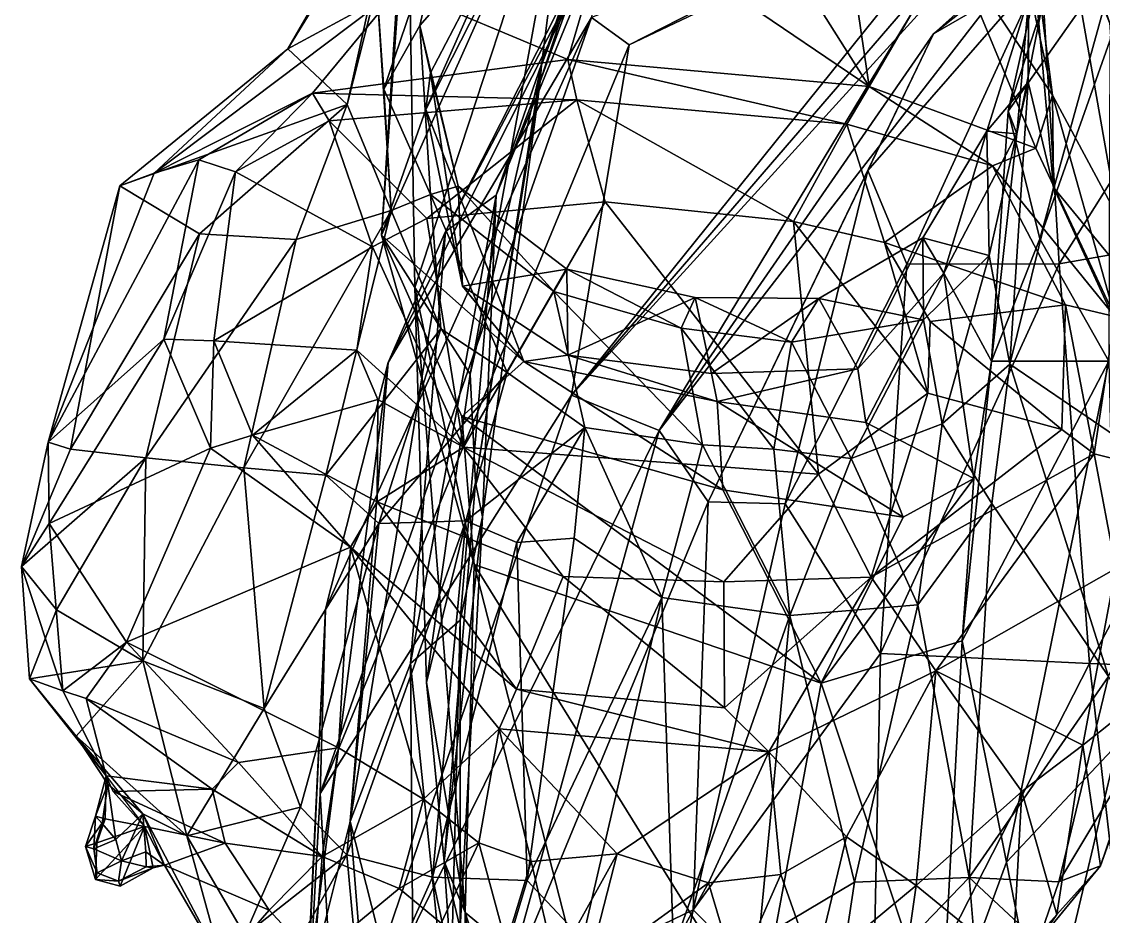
# Model space of a CAD drawing. Extents: x -0.28 to 0.28, y -0.95 to 1.21.
# Drawn here: x -0.2677 to -0.1367, y 0.6958 to 0.8042 of the extents above; entities that cross this region are included whole.
import ezdxf

# ---------------------------------------------------------------- set-up
doc = ezdxf.new("R2010")
doc.units = 0
doc.layers.add('TIGER_S$LWO', color=1, linetype='CONTINUOUS')

msp = doc.modelspace()

# ---------------------------------------------------------------- linework, layer by layer
at = {"layer": 'TIGER_S$LWO'}
for points in [[(-0.22204, 0.80817, 0.03911), (-0.23547, 0.80088, 0.05443), (-0.21176, 0.83951, 0.10341)], [(-0.22146, 0.82506, 0.11022), (-0.21176, 0.83951, 0.10341), (-0.23547, 0.80088, 0.05443)], [(-0.13597, 0.80406, 0.45332), (-0.14272, 0.82456, 0.42247), (-0.14812, 0.83473, 0.46038)], [(-0.13638, 0.82134, 0.50173), (-0.12419, 0.78507, 0.48902), (-0.14812, 0.83473, 0.46038)], [(-0.12419, 0.78507, 0.48902), (-0.13597, 0.80406, 0.45332), (-0.14812, 0.83473, 0.46038)], [(-0.19481, 0.82786, 0.46841), (-0.19142, 0.8342, 0.43024), (-0.20493, 0.79691, 0.45781)], [(-0.19142, 0.8342, 0.43024), (-0.20475, 0.79887, 0.42167), (-0.20493, 0.79691, 0.45781)], [(-0.20475, 0.79887, 0.42167), (-0.19142, 0.8342, 0.43024), (-0.20069, 0.83109, 0.36037)], [(-0.11866, 0.83334, 0.84456), (-0.1573, 0.80267, 0.83382), (-0.14421, 0.81026, 0.87253)], [(-0.1573, 0.80267, 0.83382), (-0.11866, 0.83334, 0.84456), (-0.14446, 0.8142, 0.80321)], [(-0.15512, 0.81351, 0.05667), (-0.15139, 0.83432, 0.10567), (-0.14288, 0.79525, 0.05061)], [(-0.15139, 0.83432, 0.10567), (-0.14575, 0.81748, 0.10928), (-0.14288, 0.79525, 0.05061)], [(-0.20069, 0.83109, 0.36037), (-0.22095, 0.8234, 0.32209), (-0.2201, 0.77197, 0.3412)], [(-0.21339, 0.76147, 0.40489), (-0.20069, 0.83109, 0.36037), (-0.2201, 0.77197, 0.3412)], [(-0.20069, 0.83109, 0.36037), (-0.21339, 0.76147, 0.40489), (-0.20475, 0.79887, 0.42167)], [(-0.19413, 0.82246, 0.529), (-0.19481, 0.82786, 0.46841), (-0.21026, 0.78315, 0.51777)], [(-0.19481, 0.82786, 0.46841), (-0.20493, 0.79691, 0.45781), (-0.21026, 0.78315, 0.51777)], [(-0.13997, 0.82611, 0.73316), (-0.14129, 0.82834, 0.69621), (-0.20113, 0.75893, 0.71362)], [(-0.19414, 0.80133, 0.68405), (-0.20113, 0.75893, 0.71362), (-0.14129, 0.82834, 0.69621)], [(-0.1987, 0.80464, 0.62803), (-0.19414, 0.80133, 0.68405), (-0.1374, 0.82829, 0.65065)], [(-0.14129, 0.82834, 0.69621), (-0.1374, 0.82829, 0.65065), (-0.19414, 0.80133, 0.68405)], [(-0.14789, 0.82511, 0.76458), (-0.13997, 0.82611, 0.73316), (-0.20113, 0.75893, 0.71362)], [(-0.23547, 0.80088, 0.05443), (-0.22829, 0.79412, 0.08481), (-0.22146, 0.82506, 0.11022)], [(-0.22469, 0.80833, 0.11409), (-0.22146, 0.82506, 0.11022), (-0.22829, 0.79412, 0.08481)], [(-0.20113, 0.75893, 0.71362), (-0.1905, 0.75464, 0.77378), (-0.14789, 0.82511, 0.76458)], [(-0.14446, 0.8142, 0.80321), (-0.14789, 0.82511, 0.76458), (-0.1905, 0.75464, 0.77378)], [(-0.13386, 0.77393, 0.41423), (-0.13517, 0.82003, 0.35678), (-0.14272, 0.82456, 0.42247)], [(-0.14272, 0.82456, 0.42247), (-0.13597, 0.80406, 0.45332), (-0.13386, 0.77393, 0.41423)], [(-0.22413, 0.7783, 0.30946), (-0.2201, 0.77197, 0.3412), (-0.22095, 0.8234, 0.32209)], [(-0.22413, 0.7783, 0.30946), (-0.22095, 0.8234, 0.32209), (-0.22159, 0.81766, 0.30139)], [(-0.21026, 0.78315, 0.51777), (-0.2164, 0.77875, 0.5645), (-0.19413, 0.82246, 0.529)], [(-0.19427, 0.82062, 0.57403), (-0.19413, 0.82246, 0.529), (-0.2164, 0.77875, 0.5645)], [(-0.2164, 0.77875, 0.5645), (-0.22334, 0.7629, 0.60095), (-0.19427, 0.82062, 0.57403)], [(-0.1987, 0.80464, 0.62803), (-0.19427, 0.82062, 0.57403), (-0.22334, 0.7629, 0.60095)], [(-0.14423, 0.80568, 0.25662), (-0.14202, 0.82117, 0.25772), (-0.14824, 0.7933, 0.28222)], [(-0.14824, 0.7933, 0.28222), (-0.14202, 0.82117, 0.25772), (-0.13489, 0.81227, 0.29905)], [(-0.21587, 0.81951, 0.18043), (-0.22469, 0.80833, 0.11409), (-0.22385, 0.79596, 0.11782)], [(-0.21948, 0.8037, 0.17528), (-0.21587, 0.81951, 0.18043), (-0.22385, 0.79596, 0.11782)], [(-0.20892, 0.81575, 0.25609), (-0.21587, 0.81951, 0.18043), (-0.21948, 0.8037, 0.17528)], [(-0.19632, 0.81749, 0.04724), (-0.17925, 0.81873, 0.05268), (-0.16509, 0.7963, 0.02188)], [(-0.16832, 0.8182, 0.05954), (-0.16509, 0.7963, 0.02188), (-0.17925, 0.81873, 0.05268)], [(-0.11382, 0.81992, 0.89587), (-0.14421, 0.81026, 0.87253), (-0.14209, 0.77482, 0.91396)], [(-0.14209, 0.77482, 0.91396), (-0.10948, 0.78056, 0.94648), (-0.11382, 0.81992, 0.89587)], [(-0.22413, 0.7783, 0.30946), (-0.22159, 0.81766, 0.30139), (-0.20714, 0.81634, 0.27763)], [(-0.22204, 0.80817, 0.03911), (-0.19632, 0.81749, 0.04724), (-0.20158, 0.79956, 0.01754)], [(-0.20158, 0.79956, 0.01754), (-0.19632, 0.81749, 0.04724), (-0.16509, 0.7963, 0.02188)], [(-0.15512, 0.81351, 0.05667), (-0.16509, 0.7963, 0.02188), (-0.16832, 0.8182, 0.05954)], [(-0.14575, 0.80711, 0.17158), (-0.14583, 0.79681, 0.11552), (-0.14575, 0.81748, 0.10928)], [(-0.14583, 0.79681, 0.11552), (-0.14276, 0.78407, 0.08234), (-0.14575, 0.81748, 0.10928)], [(-0.14288, 0.79525, 0.05061), (-0.14575, 0.81748, 0.10928), (-0.14276, 0.78407, 0.08234)], [(-0.21879, 0.7935, 0.27253), (-0.22413, 0.7783, 0.30946), (-0.20714, 0.81634, 0.27763)], [(-0.20714, 0.81634, 0.27763), (-0.20892, 0.81575, 0.25609), (-0.21879, 0.7935, 0.27253)], [(-0.21822, 0.79796, 0.25613), (-0.20892, 0.81575, 0.25609), (-0.21948, 0.8037, 0.17528)], [(-0.21822, 0.79796, 0.25613), (-0.21879, 0.7935, 0.27253), (-0.20892, 0.81575, 0.25609)], [(-0.1573, 0.80267, 0.83382), (-0.14446, 0.8142, 0.80321), (-0.1905, 0.75464, 0.77378)], [(-0.1449, 0.78882, 0.02462), (-0.16509, 0.7963, 0.02188), (-0.15512, 0.81351, 0.05667)], [(-0.15512, 0.81351, 0.05667), (-0.14288, 0.79525, 0.05061), (-0.1449, 0.78882, 0.02462)], [(-0.14443, 0.77786, 0.30951), (-0.14824, 0.7933, 0.28222), (-0.13489, 0.81227, 0.29905)], [(-0.14443, 0.77786, 0.30951), (-0.13489, 0.81227, 0.29905), (-0.13594, 0.80183, 0.31494)], [(-0.14421, 0.81026, 0.87253), (-0.16526, 0.78613, 0.85475), (-0.16053, 0.7748, 0.8817)], [(-0.16526, 0.78613, 0.85475), (-0.14421, 0.81026, 0.87253), (-0.1573, 0.80267, 0.83382)], [(-0.14209, 0.77482, 0.91396), (-0.14421, 0.81026, 0.87253), (-0.16053, 0.7748, 0.8817)], [(-0.22829, 0.79412, 0.08481), (-0.22296, 0.78131, 0.09326), (-0.22469, 0.80833, 0.11409)], [(-0.22385, 0.79596, 0.11782), (-0.22469, 0.80833, 0.11409), (-0.22296, 0.78131, 0.09326)], [(-0.22204, 0.80817, 0.03911), (-0.2325, 0.79551, 0.0181), (-0.25165, 0.7858, 0.03371)], [(-0.22204, 0.80817, 0.03911), (-0.25165, 0.7858, 0.03371), (-0.23547, 0.80088, 0.05443)], [(-0.2325, 0.79551, 0.0181), (-0.22204, 0.80817, 0.03911), (-0.20158, 0.79956, 0.01754)], [(-0.14575, 0.80711, 0.17158), (-0.15085, 0.79088, 0.16784), (-0.14583, 0.79681, 0.11552)], [(-0.1472, 0.79057, 0.25588), (-0.15085, 0.79088, 0.16784), (-0.14575, 0.80711, 0.17158)], [(-0.14423, 0.80568, 0.25662), (-0.1472, 0.79057, 0.25588), (-0.14575, 0.80711, 0.17158)], [(-0.14423, 0.80568, 0.25662), (-0.14824, 0.7933, 0.28222), (-0.1472, 0.79057, 0.25588)], [(-0.23093, 0.73304, 0.63916), (-0.23155, 0.71069, 0.68916), (-0.1987, 0.80464, 0.62803)], [(-0.23155, 0.71069, 0.68916), (-0.19414, 0.80133, 0.68405), (-0.1987, 0.80464, 0.62803)], [(-0.22334, 0.7629, 0.60095), (-0.23093, 0.73304, 0.63916), (-0.1987, 0.80464, 0.62803)], [(-0.21948, 0.8037, 0.17528), (-0.22385, 0.79596, 0.11782), (-0.21822, 0.78324, 0.11886)], [(-0.21485, 0.78422, 0.16863), (-0.21948, 0.8037, 0.17528), (-0.21822, 0.78324, 0.11886)], [(-0.21822, 0.79796, 0.25613), (-0.21948, 0.8037, 0.17528), (-0.21485, 0.78422, 0.16863)], [(-0.1573, 0.80267, 0.83382), (-0.1905, 0.75464, 0.77378), (-0.18457, 0.74601, 0.82725)], [(-0.16526, 0.78613, 0.85475), (-0.1573, 0.80267, 0.83382), (-0.18457, 0.74601, 0.82725)], [(-0.14443, 0.77786, 0.30951), (-0.13594, 0.80183, 0.31494), (-0.13605, 0.76306, 0.33831)], [(-0.25165, 0.7858, 0.03371), (-0.25584, 0.78427, 0.04451), (-0.23547, 0.80088, 0.05443)], [(-0.23547, 0.80088, 0.05443), (-0.25584, 0.78427, 0.04451), (-0.22829, 0.79412, 0.08481)], [(-0.23155, 0.71069, 0.68916), (-0.20113, 0.75893, 0.71362), (-0.19414, 0.80133, 0.68405)], [(-0.20158, 0.79956, 0.01754), (-0.20048, 0.79469, 0.01323), (-0.2325, 0.79551, 0.0181)], [(-0.16509, 0.7963, 0.02188), (-0.16779, 0.79173, 0.01021), (-0.20158, 0.79956, 0.01754)], [(-0.16779, 0.79173, 0.01021), (-0.20048, 0.79469, 0.01323), (-0.20158, 0.79956, 0.01754)], [(-0.21822, 0.79796, 0.25613), (-0.21435, 0.77212, 0.25704), (-0.21879, 0.7935, 0.27253)], [(-0.21435, 0.77212, 0.25704), (-0.21822, 0.79796, 0.25613), (-0.21485, 0.78422, 0.16863)], [(-0.20475, 0.79887, 0.42167), (-0.21339, 0.76147, 0.40489), (-0.21275, 0.74837, 0.44707)], [(-0.20493, 0.79691, 0.45781), (-0.20475, 0.79887, 0.42167), (-0.21275, 0.74837, 0.44707)], [(-0.20493, 0.79691, 0.45781), (-0.21275, 0.74837, 0.44707), (-0.2119, 0.7442, 0.48989)], [(-0.21026, 0.78315, 0.51777), (-0.20493, 0.79691, 0.45781), (-0.2119, 0.7442, 0.48989)], [(-0.15085, 0.79088, 0.16784), (-0.15057, 0.77584, 0.11957), (-0.14583, 0.79681, 0.11552)], [(-0.15057, 0.77584, 0.11957), (-0.14805, 0.7627, 0.09019), (-0.14583, 0.79681, 0.11552)], [(-0.14276, 0.78407, 0.08234), (-0.14583, 0.79681, 0.11552), (-0.14805, 0.7627, 0.09019)], [(-0.24627, 0.78744, 0.02958), (-0.25165, 0.7858, 0.03371), (-0.2325, 0.79551, 0.0181)], [(-0.24627, 0.78744, 0.02958), (-0.2325, 0.79551, 0.0181), (-0.24181, 0.78597, 0.01435)], [(-0.23049, 0.79216, 0.01461), (-0.24181, 0.78597, 0.01435), (-0.2325, 0.79551, 0.0181)], [(-0.20048, 0.79469, 0.01323), (-0.23049, 0.79216, 0.01461), (-0.2325, 0.79551, 0.0181)], [(-0.22385, 0.79596, 0.11782), (-0.22296, 0.78131, 0.09326), (-0.21822, 0.78324, 0.11886)], [(-0.15016, 0.78671, 0.01073), (-0.16779, 0.79173, 0.01021), (-0.16509, 0.7963, 0.02188)], [(-0.1449, 0.78882, 0.02462), (-0.15016, 0.78671, 0.01073), (-0.16509, 0.7963, 0.02188)], [(-0.14288, 0.79525, 0.05061), (-0.13534, 0.76845, 0.02334), (-0.1449, 0.78882, 0.02462)], [(-0.14288, 0.79525, 0.05061), (-0.12582, 0.76347, 0.03561), (-0.13534, 0.76845, 0.02334)], [(-0.14288, 0.79525, 0.05061), (-0.14276, 0.78407, 0.08234), (-0.12582, 0.76347, 0.03561)], [(-0.25584, 0.78427, 0.04451), (-0.24616, 0.77847, 0.06663), (-0.22829, 0.79412, 0.08481)], [(-0.23448, 0.77779, 0.07946), (-0.22829, 0.79412, 0.08481), (-0.24616, 0.77847, 0.06663)], [(-0.22296, 0.78131, 0.09326), (-0.22829, 0.79412, 0.08481), (-0.23448, 0.77779, 0.07946)], [(-0.23049, 0.79216, 0.01461), (-0.20048, 0.79469, 0.01323), (-0.21863, 0.78031, 0.00986)], [(-0.19706, 0.78235, 0.00854), (-0.21863, 0.78031, 0.00986), (-0.20048, 0.79469, 0.01323)], [(-0.16779, 0.79173, 0.01021), (-0.17424, 0.77994, 0.00691), (-0.20048, 0.79469, 0.01323)], [(-0.17424, 0.77994, 0.00691), (-0.19706, 0.78235, 0.00854), (-0.20048, 0.79469, 0.01323)], [(-0.20691, 0.76301, 0.28736), (-0.22413, 0.7783, 0.30946), (-0.21879, 0.7935, 0.27253)], [(-0.20691, 0.76301, 0.28736), (-0.21879, 0.7935, 0.27253), (-0.21435, 0.77212, 0.25704)], [(-0.14824, 0.7933, 0.28222), (-0.15029, 0.76306, 0.30599), (-0.1472, 0.79057, 0.25588)], [(-0.14824, 0.7933, 0.28222), (-0.14443, 0.77786, 0.30951), (-0.15029, 0.76306, 0.30599)], [(-0.24181, 0.78597, 0.01435), (-0.23049, 0.79216, 0.01461), (-0.22522, 0.77688, 0.00988)], [(-0.21863, 0.78031, 0.00986), (-0.22522, 0.77688, 0.00988), (-0.23049, 0.79216, 0.01461)], [(-0.16324, 0.77742, 0.00597), (-0.17424, 0.77994, 0.00691), (-0.16779, 0.79173, 0.01021)], [(-0.15016, 0.78671, 0.01073), (-0.16324, 0.77742, 0.00597), (-0.16779, 0.79173, 0.01021)], [(-0.15085, 0.79088, 0.16784), (-0.15859, 0.77799, 0.16521), (-0.15057, 0.77584, 0.11957)], [(-0.15606, 0.7737, 0.25543), (-0.15859, 0.77799, 0.16521), (-0.15085, 0.79088, 0.16784)], [(-0.1472, 0.79057, 0.25588), (-0.15606, 0.7737, 0.25543), (-0.15085, 0.79088, 0.16784)], [(-0.15029, 0.76306, 0.30599), (-0.15606, 0.7737, 0.25543), (-0.1472, 0.79057, 0.25588)], [(-0.1449, 0.78882, 0.02462), (-0.13534, 0.76845, 0.02334), (-0.15016, 0.78671, 0.01073)], [(-0.2645, 0.75325, 0.0411), (-0.24627, 0.78744, 0.02958), (-0.2505, 0.76572, 0.02614)], [(-0.2645, 0.75325, 0.0411), (-0.25165, 0.7858, 0.03371), (-0.24627, 0.78744, 0.02958)], [(-0.24627, 0.78744, 0.02958), (-0.24181, 0.78597, 0.01435), (-0.2505, 0.76572, 0.02614)], [(-0.24181, 0.78597, 0.01435), (-0.24446, 0.7655, 0.01297), (-0.2505, 0.76572, 0.02614)], [(-0.24181, 0.78597, 0.01435), (-0.22522, 0.77688, 0.00988), (-0.24446, 0.7655, 0.01297)], [(-0.16526, 0.78613, 0.85475), (-0.18457, 0.74601, 0.82725), (-0.17525, 0.74577, 0.85846)], [(-0.16053, 0.7748, 0.8817), (-0.16526, 0.78613, 0.85475), (-0.17525, 0.74577, 0.85846)], [(-0.15016, 0.78671, 0.01073), (-0.1413, 0.76986, 0.0105), (-0.16324, 0.77742, 0.00597)], [(-0.1413, 0.76986, 0.0105), (-0.15016, 0.78671, 0.01073), (-0.13534, 0.76845, 0.02334)], [(-0.25165, 0.7858, 0.03371), (-0.2645, 0.75325, 0.0411), (-0.25584, 0.78427, 0.04451)], [(-0.2645, 0.75325, 0.0411), (-0.26181, 0.75241, 0.05413), (-0.25584, 0.78427, 0.04451)], [(-0.25584, 0.78427, 0.04451), (-0.26181, 0.75241, 0.05413), (-0.24616, 0.77847, 0.06663)], [(-0.21485, 0.78422, 0.16863), (-0.21822, 0.78324, 0.11886), (-0.20329, 0.77148, 0.12088)], [(-0.2017, 0.77418, 0.16324), (-0.21485, 0.78422, 0.16863), (-0.20329, 0.77148, 0.12088)], [(-0.21435, 0.77212, 0.25704), (-0.21485, 0.78422, 0.16863), (-0.2017, 0.77418, 0.16324)], [(-0.14276, 0.78407, 0.08234), (-0.14805, 0.7627, 0.09019), (-0.12601, 0.74768, 0.05594)], [(-0.12601, 0.74768, 0.05594), (-0.12582, 0.76347, 0.03561), (-0.14276, 0.78407, 0.08234)], [(-0.21696, 0.76695, 0.09336), (-0.21822, 0.78324, 0.11886), (-0.22296, 0.78131, 0.09326)], [(-0.21462, 0.73169, 0.52437), (-0.22062, 0.72646, 0.55105), (-0.21026, 0.78315, 0.51777)], [(-0.2164, 0.77875, 0.5645), (-0.21026, 0.78315, 0.51777), (-0.22062, 0.72646, 0.55105)], [(-0.19706, 0.78235, 0.00854), (-0.21419, 0.75263, 0.00809), (-0.21863, 0.78031, 0.00986)], [(-0.21696, 0.76695, 0.09336), (-0.20894, 0.76166, 0.09755), (-0.21822, 0.78324, 0.11886)], [(-0.20329, 0.77148, 0.12088), (-0.21822, 0.78324, 0.11886), (-0.20894, 0.76166, 0.09755)], [(-0.2119, 0.7442, 0.48989), (-0.21462, 0.73169, 0.52437), (-0.21026, 0.78315, 0.51777)], [(-0.17124, 0.74938, 0.00607), (-0.21419, 0.75263, 0.00809), (-0.19706, 0.78235, 0.00854)], [(-0.17424, 0.77994, 0.00691), (-0.17124, 0.74938, 0.00607), (-0.19706, 0.78235, 0.00854)], [(-0.23448, 0.77779, 0.07946), (-0.2408, 0.75014, 0.07224), (-0.22296, 0.78131, 0.09326)], [(-0.23089, 0.74926, 0.07744), (-0.22296, 0.78131, 0.09326), (-0.2408, 0.75014, 0.07224)], [(-0.22296, 0.78131, 0.09326), (-0.23089, 0.74926, 0.07744), (-0.21696, 0.76695, 0.09336)], [(-0.21419, 0.75263, 0.00809), (-0.22522, 0.77688, 0.00988), (-0.21863, 0.78031, 0.00986)], [(-0.16324, 0.77742, 0.00597), (-0.158, 0.75917, 0.00556), (-0.17424, 0.77994, 0.00691)], [(-0.158, 0.75917, 0.00556), (-0.17124, 0.74938, 0.00607), (-0.17424, 0.77994, 0.00691)], [(-0.14209, 0.77482, 0.91396), (-0.13839, 0.72643, 0.93567), (-0.10948, 0.78056, 0.94648)], [(-0.10948, 0.78056, 0.94648), (-0.13839, 0.72643, 0.93567), (-0.10922, 0.72531, 0.97599)], [(-0.26181, 0.75241, 0.05413), (-0.25268, 0.75134, 0.06859), (-0.24616, 0.77847, 0.06663)], [(-0.24616, 0.77847, 0.06663), (-0.25268, 0.75134, 0.06859), (-0.23448, 0.77779, 0.07946)], [(-0.22062, 0.72646, 0.55105), (-0.22795, 0.7073, 0.58637), (-0.2164, 0.77875, 0.5645)], [(-0.22334, 0.7629, 0.60095), (-0.2164, 0.77875, 0.5645), (-0.22795, 0.7073, 0.58637)], [(-0.2201, 0.77197, 0.3412), (-0.22413, 0.7783, 0.30946), (-0.21291, 0.73842, 0.33032)], [(-0.21443, 0.75635, 0.30289), (-0.21291, 0.73842, 0.33032), (-0.22413, 0.7783, 0.30946)], [(-0.21443, 0.75635, 0.30289), (-0.22413, 0.7783, 0.30946), (-0.20691, 0.76301, 0.28736)], [(-0.2408, 0.75014, 0.07224), (-0.23448, 0.77779, 0.07946), (-0.25268, 0.75134, 0.06859)], [(-0.22522, 0.77688, 0.00988), (-0.22713, 0.76438, 0.00909), (-0.24446, 0.7655, 0.01297)], [(-0.22522, 0.77688, 0.00988), (-0.21419, 0.75263, 0.00809), (-0.22713, 0.76438, 0.00909)], [(-0.15859, 0.77799, 0.16521), (-0.17118, 0.77065, 0.16261), (-0.15852, 0.76804, 0.12131)], [(-0.16647, 0.76211, 0.25673), (-0.17118, 0.77065, 0.16261), (-0.15859, 0.77799, 0.16521)], [(-0.15606, 0.7737, 0.25543), (-0.16647, 0.76211, 0.25673), (-0.15859, 0.77799, 0.16521)], [(-0.15769, 0.76784, 0.00561), (-0.158, 0.75917, 0.00556), (-0.16324, 0.77742, 0.00597)], [(-0.15769, 0.76784, 0.00561), (-0.16324, 0.77742, 0.00597), (-0.1413, 0.76986, 0.0105)], [(-0.15859, 0.77799, 0.16521), (-0.15852, 0.76804, 0.12131), (-0.15057, 0.77584, 0.11957)], [(-0.15029, 0.76306, 0.30599), (-0.14443, 0.77786, 0.30951), (-0.13605, 0.76306, 0.33831)], [(-0.15852, 0.76804, 0.12131), (-0.15626, 0.75548, 0.09553), (-0.15057, 0.77584, 0.11957)], [(-0.14805, 0.7627, 0.09019), (-0.15057, 0.77584, 0.11957), (-0.15626, 0.75548, 0.09553)], [(-0.20157, 0.76377, 0.2563), (-0.21435, 0.77212, 0.25704), (-0.2017, 0.77418, 0.16324)], [(-0.2017, 0.77418, 0.16324), (-0.20329, 0.77148, 0.12088), (-0.18784, 0.76705, 0.12171)], [(-0.18617, 0.77074, 0.16021), (-0.2017, 0.77418, 0.16324), (-0.18784, 0.76705, 0.12171)], [(-0.20157, 0.76377, 0.2563), (-0.2017, 0.77418, 0.16324), (-0.18617, 0.77074, 0.16021)], [(-0.17525, 0.74577, 0.85846), (-0.16372, 0.72764, 0.89169), (-0.16053, 0.7748, 0.8817)], [(-0.14209, 0.77482, 0.91396), (-0.16372, 0.72764, 0.89169), (-0.13839, 0.72643, 0.93567)], [(-0.14209, 0.77482, 0.91396), (-0.16053, 0.7748, 0.8817), (-0.16372, 0.72764, 0.89169)], [(-0.16647, 0.76211, 0.25673), (-0.15606, 0.7737, 0.25543), (-0.16549, 0.75562, 0.28054)], [(-0.16549, 0.75562, 0.28054), (-0.15606, 0.7737, 0.25543), (-0.15242, 0.74886, 0.30256)], [(-0.15029, 0.76306, 0.30599), (-0.15242, 0.74886, 0.30256), (-0.15606, 0.7737, 0.25543)], [(-0.21399, 0.6963, 0.39901), (-0.2201, 0.77197, 0.3412), (-0.21291, 0.73842, 0.33032)], [(-0.2187, 0.72413, 0.41044), (-0.2201, 0.77197, 0.3412), (-0.21399, 0.6963, 0.39901)], [(-0.2187, 0.72413, 0.41044), (-0.21339, 0.76147, 0.40489), (-0.2201, 0.77197, 0.3412)], [(-0.21435, 0.77212, 0.25704), (-0.20157, 0.76377, 0.2563), (-0.20691, 0.76301, 0.28736)], [(-0.20329, 0.77148, 0.12088), (-0.20894, 0.76166, 0.09755), (-0.19952, 0.755, 0.09625)], [(-0.18784, 0.76705, 0.12171), (-0.20329, 0.77148, 0.12088), (-0.18528, 0.75291, 0.09814)], [(-0.20329, 0.77148, 0.12088), (-0.19952, 0.755, 0.09625), (-0.18528, 0.75291, 0.09814)], [(-0.18416, 0.76155, 0.25551), (-0.20157, 0.76377, 0.2563), (-0.18617, 0.77074, 0.16021)], [(-0.18617, 0.77074, 0.16021), (-0.18784, 0.76705, 0.12171), (-0.17448, 0.76536, 0.12189)], [(-0.17118, 0.77065, 0.16261), (-0.18617, 0.77074, 0.16021), (-0.17448, 0.76536, 0.12189)], [(-0.18416, 0.76155, 0.25551), (-0.18617, 0.77074, 0.16021), (-0.17118, 0.77065, 0.16261)], [(-0.16647, 0.76211, 0.25673), (-0.18416, 0.76155, 0.25551), (-0.17118, 0.77065, 0.16261)], [(-0.17118, 0.77065, 0.16261), (-0.17448, 0.76536, 0.12189), (-0.15852, 0.76804, 0.12131)], [(-0.1413, 0.76986, 0.0105), (-0.14175, 0.75476, 0.01036), (-0.15769, 0.76784, 0.00561)], [(-0.14175, 0.75476, 0.01036), (-0.1413, 0.76986, 0.0105), (-0.13786, 0.75181, 0.0179)], [(-0.13534, 0.76845, 0.02334), (-0.13786, 0.75181, 0.0179), (-0.1413, 0.76986, 0.0105)], [(-0.15852, 0.76804, 0.12131), (-0.17448, 0.76536, 0.12189), (-0.16725, 0.75126, 0.09692)], [(-0.15626, 0.75548, 0.09553), (-0.15852, 0.76804, 0.12131), (-0.16725, 0.75126, 0.09692)], [(-0.158, 0.75917, 0.00556), (-0.15769, 0.76784, 0.00561), (-0.14175, 0.75476, 0.01036)], [(-0.13534, 0.76845, 0.02334), (-0.12971, 0.74983, 0.02911), (-0.13786, 0.75181, 0.0179)], [(-0.22447, 0.74338, 0.08594), (-0.21696, 0.76695, 0.09336), (-0.23089, 0.74926, 0.07744)], [(-0.21696, 0.76695, 0.09336), (-0.22447, 0.74338, 0.08594), (-0.20894, 0.76166, 0.09755)], [(-0.17448, 0.76536, 0.12189), (-0.18784, 0.76705, 0.12171), (-0.17665, 0.7524, 0.09891)], [(-0.17665, 0.7524, 0.09891), (-0.18784, 0.76705, 0.12171), (-0.18528, 0.75291, 0.09814)], [(-0.2645, 0.75325, 0.0411), (-0.2505, 0.76572, 0.02614), (-0.26439, 0.7434, 0.02837)], [(-0.26439, 0.7434, 0.02837), (-0.2505, 0.76572, 0.02614), (-0.24486, 0.75253, 0.016)], [(-0.2505, 0.76572, 0.02614), (-0.24446, 0.7655, 0.01297), (-0.24486, 0.75253, 0.016)], [(-0.24446, 0.7655, 0.01297), (-0.23977, 0.75411, 0.01213), (-0.24486, 0.75253, 0.016)], [(-0.24446, 0.7655, 0.01297), (-0.22713, 0.76438, 0.00909), (-0.23977, 0.75411, 0.01213)], [(-0.17448, 0.76536, 0.12189), (-0.17665, 0.7524, 0.09891), (-0.16725, 0.75126, 0.09692)], [(-0.22713, 0.76438, 0.00909), (-0.22459, 0.7584, 0.00862), (-0.23977, 0.75411, 0.01213)], [(-0.22459, 0.7584, 0.00862), (-0.22713, 0.76438, 0.00909), (-0.21419, 0.75263, 0.00809)], [(-0.20157, 0.76377, 0.2563), (-0.18351, 0.75816, 0.27916), (-0.20691, 0.76301, 0.28736)], [(-0.20157, 0.76377, 0.2563), (-0.18416, 0.76155, 0.25551), (-0.18351, 0.75816, 0.27916)], [(-0.22795, 0.7073, 0.58637), (-0.23317, 0.68632, 0.62474), (-0.22334, 0.7629, 0.60095)], [(-0.23093, 0.73304, 0.63916), (-0.22334, 0.7629, 0.60095), (-0.23317, 0.68632, 0.62474)], [(-0.18279, 0.74747, 0.30056), (-0.21443, 0.75635, 0.30289), (-0.20691, 0.76301, 0.28736)], [(-0.18279, 0.74747, 0.30056), (-0.20691, 0.76301, 0.28736), (-0.18351, 0.75816, 0.27916)], [(-0.15022, 0.7458, 0.08646), (-0.14805, 0.7627, 0.09019), (-0.15626, 0.75548, 0.09553)], [(-0.15242, 0.74886, 0.30256), (-0.15029, 0.76306, 0.30599), (-0.15381, 0.72921, 0.32734)], [(-0.15381, 0.72921, 0.32734), (-0.15029, 0.76306, 0.30599), (-0.13605, 0.76306, 0.33831)], [(-0.15381, 0.72921, 0.32734), (-0.13605, 0.76306, 0.33831), (-0.14847, 0.70239, 0.38053)], [(-0.1361, 0.72489, 0.06894), (-0.14805, 0.7627, 0.09019), (-0.15022, 0.7458, 0.08646)], [(-0.14847, 0.70239, 0.38053), (-0.13605, 0.76306, 0.33831), (-0.13502, 0.71668, 0.41188)], [(-0.1361, 0.72489, 0.06894), (-0.12601, 0.74768, 0.05594), (-0.14805, 0.7627, 0.09019)], [(-0.21393, 0.74372, 0.08902), (-0.20894, 0.76166, 0.09755), (-0.22447, 0.74338, 0.08594)], [(-0.21339, 0.76147, 0.40489), (-0.2187, 0.72413, 0.41044), (-0.21275, 0.74837, 0.44707)], [(-0.20894, 0.76166, 0.09755), (-0.21393, 0.74372, 0.08902), (-0.19952, 0.755, 0.09625)], [(-0.18416, 0.76155, 0.25551), (-0.16647, 0.76211, 0.25673), (-0.18351, 0.75816, 0.27916)], [(-0.18351, 0.75816, 0.27916), (-0.16647, 0.76211, 0.25673), (-0.16549, 0.75562, 0.28054)], [(-0.23155, 0.71069, 0.68916), (-0.22957, 0.67557, 0.74393), (-0.20113, 0.75893, 0.71362)], [(-0.22957, 0.67557, 0.74393), (-0.1905, 0.75464, 0.77378), (-0.20113, 0.75893, 0.71362)], [(-0.17124, 0.74938, 0.00607), (-0.158, 0.75917, 0.00556), (-0.16486, 0.7369, 0.00896)], [(-0.14175, 0.75476, 0.01036), (-0.16486, 0.7369, 0.00896), (-0.158, 0.75917, 0.00556)], [(-0.23977, 0.75411, 0.01213), (-0.22459, 0.7584, 0.00862), (-0.22467, 0.74601, 0.01183)], [(-0.22459, 0.7584, 0.00862), (-0.21419, 0.75263, 0.00809), (-0.22467, 0.74601, 0.01183)], [(-0.16549, 0.75562, 0.28054), (-0.16095, 0.74418, 0.30042), (-0.18351, 0.75816, 0.27916)], [(-0.16095, 0.74418, 0.30042), (-0.18279, 0.74747, 0.30056), (-0.18351, 0.75816, 0.27916)], [(-0.21291, 0.73842, 0.33032), (-0.21443, 0.75635, 0.30289), (-0.17091, 0.72405, 0.32566)], [(-0.18279, 0.74747, 0.30056), (-0.17091, 0.72405, 0.32566), (-0.21443, 0.75635, 0.30289)], [(-0.2096, 0.68539, 0.80207), (-0.1905, 0.75464, 0.77378), (-0.22957, 0.67557, 0.74393)], [(-0.21393, 0.74372, 0.08902), (-0.20774, 0.74109, 0.08618), (-0.19952, 0.755, 0.09625)], [(-0.1905, 0.75464, 0.77378), (-0.2096, 0.68539, 0.80207), (-0.18457, 0.74601, 0.82725)], [(-0.20774, 0.74109, 0.08618), (-0.20081, 0.74162, 0.0862), (-0.19952, 0.755, 0.09625)], [(-0.19952, 0.755, 0.09625), (-0.20081, 0.74162, 0.0862), (-0.19021, 0.73445, 0.089)], [(-0.18528, 0.75291, 0.09814), (-0.19952, 0.755, 0.09625), (-0.19021, 0.73445, 0.089)], [(-0.15626, 0.75548, 0.09553), (-0.16725, 0.75126, 0.09692), (-0.15921, 0.73355, 0.08261)], [(-0.15242, 0.74886, 0.30256), (-0.16095, 0.74418, 0.30042), (-0.16549, 0.75562, 0.28054)], [(-0.16486, 0.7369, 0.00896), (-0.14175, 0.75476, 0.01036), (-0.13786, 0.75181, 0.0179)], [(-0.15626, 0.75548, 0.09553), (-0.15921, 0.73355, 0.08261), (-0.15022, 0.7458, 0.08646)], [(-0.2645, 0.75325, 0.0411), (-0.26772, 0.73819, 0.04972), (-0.26181, 0.75241, 0.05413)], [(-0.26772, 0.73819, 0.04972), (-0.2645, 0.75325, 0.0411), (-0.26439, 0.7434, 0.02837)], [(-0.24486, 0.75253, 0.016), (-0.23977, 0.75411, 0.01213), (-0.22791, 0.74052, 0.01876)], [(-0.23977, 0.75411, 0.01213), (-0.22467, 0.74601, 0.01183), (-0.22791, 0.74052, 0.01876)], [(-0.26181, 0.75241, 0.05413), (-0.26772, 0.73819, 0.04972), (-0.25268, 0.75134, 0.06859)], [(-0.26439, 0.7434, 0.02837), (-0.24486, 0.75253, 0.016), (-0.25502, 0.72903, 0.02245)], [(-0.25502, 0.72903, 0.02245), (-0.24486, 0.75253, 0.016), (-0.22791, 0.74052, 0.01876)], [(-0.21419, 0.75263, 0.00809), (-0.20216, 0.73699, 0.00648), (-0.22467, 0.74601, 0.01183)], [(-0.18268, 0.73635, 0.00554), (-0.20216, 0.73699, 0.00648), (-0.21419, 0.75263, 0.00809)], [(-0.17124, 0.74938, 0.00607), (-0.18268, 0.73635, 0.00554), (-0.21419, 0.75263, 0.00809)], [(-0.18528, 0.75291, 0.09814), (-0.19021, 0.73445, 0.089), (-0.17471, 0.73225, 0.08929)], [(-0.17665, 0.7524, 0.09891), (-0.18528, 0.75291, 0.09814), (-0.17471, 0.73225, 0.08929)], [(-0.16725, 0.75126, 0.09692), (-0.17665, 0.7524, 0.09891), (-0.17471, 0.73225, 0.08929)], [(-0.26348, 0.73294, 0.06487), (-0.25268, 0.75134, 0.06859), (-0.26772, 0.73819, 0.04972)], [(-0.25268, 0.75134, 0.06859), (-0.26348, 0.73294, 0.06487), (-0.25302, 0.72678, 0.07264)], [(-0.2408, 0.75014, 0.07224), (-0.25268, 0.75134, 0.06859), (-0.25302, 0.72678, 0.07264)], [(-0.17471, 0.73225, 0.08929), (-0.15921, 0.73355, 0.08261), (-0.16725, 0.75126, 0.09692)], [(-0.15702, 0.72554, 0.01624), (-0.16486, 0.7369, 0.00896), (-0.13786, 0.75181, 0.0179)], [(-0.13786, 0.75181, 0.0179), (-0.1352, 0.73795, 0.02551), (-0.15702, 0.72554, 0.01624)], [(-0.1352, 0.73795, 0.02551), (-0.13786, 0.75181, 0.0179), (-0.12971, 0.74983, 0.02911)], [(-0.2408, 0.75014, 0.07224), (-0.25302, 0.72678, 0.07264), (-0.23833, 0.72098, 0.07791)], [(-0.23089, 0.74926, 0.07744), (-0.2408, 0.75014, 0.07224), (-0.23833, 0.72098, 0.07791)], [(-0.23089, 0.74926, 0.07744), (-0.23833, 0.72098, 0.07791), (-0.22447, 0.74338, 0.08594)], [(-0.18268, 0.73635, 0.00554), (-0.17124, 0.74938, 0.00607), (-0.16486, 0.7369, 0.00896)], [(-0.21657, 0.70247, 0.45648), (-0.21275, 0.74837, 0.44707), (-0.2187, 0.72413, 0.41044)], [(-0.2119, 0.7442, 0.48989), (-0.21275, 0.74837, 0.44707), (-0.21657, 0.70247, 0.45648)], [(-0.15381, 0.72921, 0.32734), (-0.17091, 0.72405, 0.32566), (-0.15242, 0.74886, 0.30256)], [(-0.16095, 0.74418, 0.30042), (-0.15242, 0.74886, 0.30256), (-0.17091, 0.72405, 0.32566)], [(-0.18279, 0.74747, 0.30056), (-0.16095, 0.74418, 0.30042), (-0.17091, 0.72405, 0.32566)], [(-0.22467, 0.74601, 0.01183), (-0.20778, 0.72335, 0.00995), (-0.22791, 0.74052, 0.01876)], [(-0.20778, 0.72335, 0.00995), (-0.22467, 0.74601, 0.01183), (-0.20216, 0.73699, 0.00648)], [(-0.18641, 0.69661, 0.85093), (-0.18457, 0.74601, 0.82725), (-0.2096, 0.68539, 0.80207)], [(-0.18457, 0.74601, 0.82725), (-0.18641, 0.69661, 0.85093), (-0.17525, 0.74577, 0.85846)], [(-0.17525, 0.74577, 0.85846), (-0.18641, 0.69661, 0.85093), (-0.16372, 0.72764, 0.89169)], [(-0.15299, 0.70055, 0.06958), (-0.15022, 0.7458, 0.08646), (-0.15921, 0.73355, 0.08261)], [(-0.15022, 0.7458, 0.08646), (-0.15299, 0.70055, 0.06958), (-0.1361, 0.72489, 0.06894)], [(-0.2119, 0.7442, 0.48989), (-0.21657, 0.70247, 0.45648), (-0.21461, 0.69442, 0.48902)], [(-0.21462, 0.73169, 0.52437), (-0.2119, 0.7442, 0.48989), (-0.21461, 0.69442, 0.48902)], [(-0.26772, 0.73819, 0.04972), (-0.26439, 0.7434, 0.02837), (-0.26272, 0.72312, 0.02852)], [(-0.26272, 0.72312, 0.02852), (-0.26439, 0.7434, 0.02837), (-0.25502, 0.72903, 0.02245)], [(-0.23833, 0.72098, 0.07791), (-0.23396, 0.70905, 0.08236), (-0.22447, 0.74338, 0.08594)], [(-0.23396, 0.70905, 0.08236), (-0.22832, 0.70329, 0.08678), (-0.22447, 0.74338, 0.08594)], [(-0.21393, 0.74372, 0.08902), (-0.22447, 0.74338, 0.08594), (-0.22832, 0.70329, 0.08678)], [(-0.21393, 0.74372, 0.08902), (-0.22832, 0.70329, 0.08678), (-0.21798, 0.70058, 0.08307)], [(-0.20774, 0.74109, 0.08618), (-0.21393, 0.74372, 0.08902), (-0.21798, 0.70058, 0.08307)], [(-0.20081, 0.74162, 0.0862), (-0.20774, 0.74109, 0.08618), (-0.2065, 0.70019, 0.08244)], [(-0.20081, 0.74162, 0.0862), (-0.2065, 0.70019, 0.08244), (-0.19021, 0.73445, 0.089)], [(-0.22933, 0.71622, 0.00953), (-0.25502, 0.72903, 0.02245), (-0.22791, 0.74052, 0.01876)], [(-0.22791, 0.74052, 0.01876), (-0.21905, 0.71002, 0.00846), (-0.22933, 0.71622, 0.00953)], [(-0.20988, 0.71852, 0.02079), (-0.22791, 0.74052, 0.01876), (-0.20778, 0.72335, 0.00995)], [(-0.21905, 0.71002, 0.00846), (-0.22791, 0.74052, 0.01876), (-0.20988, 0.71852, 0.02079)], [(-0.20774, 0.74109, 0.08618), (-0.21798, 0.70058, 0.08307), (-0.2065, 0.70019, 0.08244)], [(-0.26676, 0.72457, 0.05432), (-0.26348, 0.73294, 0.06487), (-0.26772, 0.73819, 0.04972)], [(-0.26676, 0.72457, 0.05432), (-0.26772, 0.73819, 0.04972), (-0.26272, 0.72312, 0.02852)], [(-0.19891, 0.6838, 0.38801), (-0.21399, 0.6963, 0.39901), (-0.21291, 0.73842, 0.33032)], [(-0.17091, 0.72405, 0.32566), (-0.17854, 0.683, 0.38492), (-0.21291, 0.73842, 0.33032)], [(-0.19891, 0.6838, 0.38801), (-0.21291, 0.73842, 0.33032), (-0.17854, 0.683, 0.38492)], [(-0.13923, 0.71655, 0.0265), (-0.15702, 0.72554, 0.01624), (-0.1352, 0.73795, 0.02551)], [(-0.1352, 0.73795, 0.02551), (-0.12947, 0.72425, 0.04239), (-0.13923, 0.71655, 0.0265)], [(-0.20778, 0.72335, 0.00995), (-0.20216, 0.73699, 0.00648), (-0.18259, 0.72109, 0.00889)], [(-0.20216, 0.73699, 0.00648), (-0.18268, 0.73635, 0.00554), (-0.18259, 0.72109, 0.00889)], [(-0.18259, 0.72109, 0.00889), (-0.18268, 0.73635, 0.00554), (-0.16486, 0.7369, 0.00896)], [(-0.18259, 0.72109, 0.00889), (-0.16486, 0.7369, 0.00896), (-0.17722, 0.71575, 0.01968)], [(-0.15702, 0.72554, 0.01624), (-0.17722, 0.71575, 0.01968), (-0.16486, 0.7369, 0.00896)], [(-0.2065, 0.70019, 0.08244), (-0.19982, 0.69303, 0.08526), (-0.19021, 0.73445, 0.089)], [(-0.19982, 0.69303, 0.08526), (-0.1888, 0.69195, 0.08701), (-0.19021, 0.73445, 0.089)], [(-0.17471, 0.73225, 0.08929), (-0.19021, 0.73445, 0.089), (-0.1888, 0.69195, 0.08701)], [(-0.15921, 0.73355, 0.08261), (-0.17471, 0.73225, 0.08929), (-0.16688, 0.69998, 0.07669)], [(-0.15299, 0.70055, 0.06958), (-0.15921, 0.73355, 0.08261), (-0.16688, 0.69998, 0.07669)], [(-0.26348, 0.73294, 0.06487), (-0.26676, 0.72457, 0.05432), (-0.25302, 0.72678, 0.07264)], [(-0.23317, 0.68632, 0.62474), (-0.23458, 0.65518, 0.68319), (-0.23093, 0.73304, 0.63916)], [(-0.23458, 0.65518, 0.68319), (-0.23155, 0.71069, 0.68916), (-0.23093, 0.73304, 0.63916)], [(-0.17471, 0.73225, 0.08929), (-0.1888, 0.69195, 0.08701), (-0.17843, 0.69309, 0.083)], [(-0.17471, 0.73225, 0.08929), (-0.17843, 0.69309, 0.083), (-0.16688, 0.69998, 0.07669)], [(-0.22062, 0.72646, 0.55105), (-0.21462, 0.73169, 0.52437), (-0.21591, 0.68018, 0.51119)], [(-0.21591, 0.68018, 0.51119), (-0.21462, 0.73169, 0.52437), (-0.21461, 0.69442, 0.48902)], [(-0.25502, 0.72903, 0.02245), (-0.25991, 0.72221, 0.02342), (-0.26272, 0.72312, 0.02852)], [(-0.24144, 0.71447, 0.01266), (-0.25991, 0.72221, 0.02342), (-0.25502, 0.72903, 0.02245)], [(-0.24144, 0.71447, 0.01266), (-0.25502, 0.72903, 0.02245), (-0.22933, 0.71622, 0.00953)], [(-0.17091, 0.72405, 0.32566), (-0.15381, 0.72921, 0.32734), (-0.15642, 0.68063, 0.38814)], [(-0.15381, 0.72921, 0.32734), (-0.14847, 0.70239, 0.38053), (-0.15642, 0.68063, 0.38814)], [(-0.1648, 0.67473, 0.90101), (-0.16372, 0.72764, 0.89169), (-0.18641, 0.69661, 0.85093)], [(-0.16372, 0.72764, 0.89169), (-0.1648, 0.67473, 0.90101), (-0.13839, 0.72643, 0.93567)], [(-0.2611, 0.71764, 0.0559), (-0.25302, 0.72678, 0.07264), (-0.26676, 0.72457, 0.05432)], [(-0.25302, 0.72678, 0.07264), (-0.2611, 0.71764, 0.0559), (-0.24772, 0.7056, 0.06174)], [(-0.23833, 0.72098, 0.07791), (-0.25302, 0.72678, 0.07264), (-0.24772, 0.7056, 0.06174)], [(-0.22795, 0.7073, 0.58637), (-0.22062, 0.72646, 0.55105), (-0.22021, 0.67695, 0.54555)], [(-0.22021, 0.67695, 0.54555), (-0.22062, 0.72646, 0.55105), (-0.21591, 0.68018, 0.51119)], [(-0.13374, 0.68543, 0.94939), (-0.13839, 0.72643, 0.93567), (-0.1648, 0.67473, 0.90101)], [(-0.13839, 0.72643, 0.93567), (-0.13374, 0.68543, 0.94939), (-0.10922, 0.72531, 0.97599)], [(-0.2611, 0.71764, 0.0559), (-0.26676, 0.72457, 0.05432), (-0.25747, 0.71284, 0.02588)], [(-0.26272, 0.72312, 0.02852), (-0.25747, 0.71284, 0.02588), (-0.26676, 0.72457, 0.05432)], [(-0.16783, 0.70545, 0.0072), (-0.17722, 0.71575, 0.01968), (-0.15702, 0.72554, 0.01624)], [(-0.15702, 0.72554, 0.01624), (-0.1594, 0.69958, 0.01114), (-0.16783, 0.70545, 0.0072)], [(-0.1594, 0.69958, 0.01114), (-0.15702, 0.72554, 0.01624), (-0.14662, 0.71094, 0.01687)], [(-0.15702, 0.72554, 0.01624), (-0.13923, 0.71655, 0.0265), (-0.14662, 0.71094, 0.01687)], [(-0.14214, 0.7, 0.06451), (-0.1361, 0.72489, 0.06894), (-0.15299, 0.70055, 0.06958)], [(-0.1361, 0.72489, 0.06894), (-0.14214, 0.7, 0.06451), (-0.13136, 0.71798, 0.0581)], [(-0.25747, 0.71284, 0.02588), (-0.26272, 0.72312, 0.02852), (-0.25991, 0.72221, 0.02342)], [(-0.2187, 0.72413, 0.41044), (-0.21399, 0.6963, 0.39901), (-0.21657, 0.70247, 0.45648)], [(-0.20988, 0.71852, 0.02079), (-0.20778, 0.72335, 0.00995), (-0.17722, 0.71575, 0.01968)], [(-0.20778, 0.72335, 0.00995), (-0.18259, 0.72109, 0.00889), (-0.17722, 0.71575, 0.01968)], [(-0.17854, 0.683, 0.38492), (-0.17091, 0.72405, 0.32566), (-0.15642, 0.68063, 0.38814)], [(-0.13708, 0.70194, 0.05057), (-0.13923, 0.71655, 0.0265), (-0.12947, 0.72425, 0.04239)], [(-0.13136, 0.71798, 0.0581), (-0.13708, 0.70194, 0.05057), (-0.12947, 0.72425, 0.04239)], [(-0.24463, 0.71124, 0.01455), (-0.25991, 0.72221, 0.02342), (-0.24144, 0.71447, 0.01266)], [(-0.24463, 0.71124, 0.01455), (-0.25747, 0.71284, 0.02588), (-0.25991, 0.72221, 0.02342)], [(-0.23833, 0.72098, 0.07791), (-0.24772, 0.7056, 0.06174), (-0.23396, 0.70905, 0.08236)], [(-0.21236, 0.70474, 0.00816), (-0.21905, 0.71002, 0.00846), (-0.20988, 0.71852, 0.02079)], [(-0.20603, 0.70247, 0.01116), (-0.21236, 0.70474, 0.00816), (-0.20988, 0.71852, 0.02079)], [(-0.19559, 0.70342, 0.01193), (-0.20988, 0.71852, 0.02079), (-0.17722, 0.71575, 0.01968)], [(-0.20988, 0.71852, 0.02079), (-0.19559, 0.70342, 0.01193), (-0.20603, 0.70247, 0.01116)], [(-0.13708, 0.70194, 0.05057), (-0.13136, 0.71798, 0.0581), (-0.14214, 0.7, 0.06451)], [(-0.24772, 0.7056, 0.06174), (-0.2611, 0.71764, 0.0559), (-0.25305, 0.70826, 0.04065)], [(-0.25726, 0.71183, 0.03656), (-0.25305, 0.70826, 0.04065), (-0.2611, 0.71764, 0.0559)], [(-0.2611, 0.71764, 0.0559), (-0.25747, 0.71284, 0.02588), (-0.25726, 0.71183, 0.03656)], [(-0.1439, 0.67923, 0.40461), (-0.14847, 0.70239, 0.38053), (-0.13502, 0.71668, 0.41188)], [(-0.14238, 0.69604, 0.02547), (-0.14662, 0.71094, 0.01687), (-0.13923, 0.71655, 0.0265)], [(-0.13502, 0.71668, 0.41188), (-0.12167, 0.69004, 0.46202), (-0.1439, 0.67923, 0.40461)], [(-0.13923, 0.71655, 0.0265), (-0.13708, 0.70194, 0.05057), (-0.14238, 0.69604, 0.02547)], [(-0.24144, 0.71447, 0.01266), (-0.22933, 0.71622, 0.00953), (-0.23132, 0.70309, 0.01001)], [(-0.22933, 0.71622, 0.00953), (-0.21905, 0.71002, 0.00846), (-0.23132, 0.70309, 0.01001)], [(-0.18456, 0.6999, 0.00717), (-0.19559, 0.70342, 0.01193), (-0.17722, 0.71575, 0.01968)], [(-0.17578, 0.70091, 0.00656), (-0.18456, 0.6999, 0.00717), (-0.17722, 0.71575, 0.01968)], [(-0.16783, 0.70545, 0.0072), (-0.17578, 0.70091, 0.00656), (-0.17722, 0.71575, 0.01968)], [(-0.24463, 0.71124, 0.01455), (-0.24144, 0.71447, 0.01266), (-0.23132, 0.70309, 0.01001)], [(-0.25726, 0.71183, 0.03656), (-0.25747, 0.71284, 0.02588), (-0.25876, 0.70798, 0.02693)], [(-0.25759, 0.70763, 0.02226), (-0.25876, 0.70798, 0.02693), (-0.25747, 0.71284, 0.02588)], [(-0.25747, 0.71284, 0.02588), (-0.25283, 0.7067, 0.0253), (-0.25759, 0.70763, 0.02226)], [(-0.24463, 0.71124, 0.01455), (-0.25662, 0.71093, 0.02542), (-0.25747, 0.71284, 0.02588)], [(-0.25876, 0.70798, 0.02693), (-0.25795, 0.70707, 0.03171), (-0.25726, 0.71183, 0.03656)], [(-0.25629, 0.70514, 0.03351), (-0.25726, 0.71183, 0.03656), (-0.25795, 0.70707, 0.03171)], [(-0.25305, 0.70826, 0.04065), (-0.25726, 0.71183, 0.03656), (-0.25629, 0.70514, 0.03351)], [(-0.25662, 0.71093, 0.02542), (-0.24463, 0.71124, 0.01455), (-0.24308, 0.70471, 0.01739)], [(-0.25662, 0.71093, 0.02542), (-0.24308, 0.70471, 0.01739), (-0.25283, 0.7067, 0.0253)], [(-0.24308, 0.70471, 0.01739), (-0.24463, 0.71124, 0.01455), (-0.23132, 0.70309, 0.01001)], [(-0.23155, 0.71069, 0.68916), (-0.23458, 0.65518, 0.68319), (-0.22957, 0.67557, 0.74393)], [(-0.21905, 0.71002, 0.00846), (-0.22198, 0.6992, 0.0073), (-0.23132, 0.70309, 0.01001)], [(-0.22198, 0.6992, 0.0073), (-0.21905, 0.71002, 0.00846), (-0.21236, 0.70474, 0.00816)], [(-0.14774, 0.69003, 0.0269), (-0.1594, 0.69958, 0.01114), (-0.14662, 0.71094, 0.01687)], [(-0.14774, 0.69003, 0.0269), (-0.14662, 0.71094, 0.01687), (-0.14238, 0.69604, 0.02547)], [(-0.24772, 0.7056, 0.06174), (-0.24069, 0.69355, 0.06489), (-0.23396, 0.70905, 0.08236)], [(-0.23396, 0.70905, 0.08236), (-0.24069, 0.69355, 0.06489), (-0.22832, 0.70329, 0.08678)], [(-0.25997, 0.7043, 0.02295), (-0.25896, 0.70399, 0.02713), (-0.25876, 0.70798, 0.02693)], [(-0.25997, 0.7043, 0.02295), (-0.25876, 0.70798, 0.02693), (-0.25759, 0.70763, 0.02226)], [(-0.25862, 0.70475, 0.02089), (-0.25997, 0.7043, 0.02295), (-0.25759, 0.70763, 0.02226)], [(-0.25896, 0.70399, 0.02713), (-0.25795, 0.70707, 0.03171), (-0.25876, 0.70798, 0.02693)], [(-0.25862, 0.70475, 0.02089), (-0.25759, 0.70763, 0.02226), (-0.25283, 0.7067, 0.0253)], [(-0.25561, 0.70257, 0.03087), (-0.25305, 0.70826, 0.04065), (-0.25629, 0.70514, 0.03351)], [(-0.25561, 0.70257, 0.03087), (-0.25268, 0.70366, 0.03342), (-0.25305, 0.70826, 0.04065)], [(-0.25041, 0.70205, 0.0268), (-0.25305, 0.70826, 0.04065), (-0.25268, 0.70366, 0.03342)], [(-0.24772, 0.7056, 0.06174), (-0.25305, 0.70826, 0.04065), (-0.24345, 0.69003, 0.02699)], [(-0.25305, 0.70826, 0.04065), (-0.25041, 0.70205, 0.0268), (-0.24345, 0.69003, 0.02699)], [(-0.25896, 0.70399, 0.02713), (-0.25629, 0.70514, 0.03351), (-0.25795, 0.70707, 0.03171)], [(-0.25879, 0.70029, 0.01997), (-0.25862, 0.70475, 0.02089), (-0.25283, 0.7067, 0.0253)], [(-0.2558, 0.6995, 0.01974), (-0.25879, 0.70029, 0.01997), (-0.25283, 0.7067, 0.0253)], [(-0.25283, 0.7067, 0.0253), (-0.25178, 0.70172, 0.02391), (-0.2558, 0.6995, 0.01974)], [(-0.25283, 0.7067, 0.0253), (-0.25041, 0.70205, 0.0268), (-0.25178, 0.70172, 0.02391)], [(-0.24308, 0.70471, 0.01739), (-0.25041, 0.70205, 0.0268), (-0.25283, 0.7067, 0.0253)], [(-0.23317, 0.68632, 0.62474), (-0.22795, 0.7073, 0.58637), (-0.22292, 0.6451, 0.60133)], [(-0.22292, 0.6451, 0.60133), (-0.22795, 0.7073, 0.58637), (-0.22021, 0.67695, 0.54555)], [(-0.25879, 0.70029, 0.01997), (-0.25997, 0.7043, 0.02295), (-0.25862, 0.70475, 0.02089)], [(-0.25561, 0.70257, 0.03087), (-0.25629, 0.70514, 0.03351), (-0.25896, 0.70399, 0.02713)], [(-0.24345, 0.69003, 0.02699), (-0.24069, 0.69355, 0.06489), (-0.24772, 0.7056, 0.06174)], [(-0.22198, 0.6992, 0.0073), (-0.21236, 0.70474, 0.00816), (-0.2169, 0.69499, 0.00744)], [(-0.21236, 0.70474, 0.00816), (-0.20905, 0.69249, 0.00878), (-0.2169, 0.69499, 0.00744)], [(-0.21236, 0.70474, 0.00816), (-0.20603, 0.70247, 0.01116), (-0.20905, 0.69249, 0.00878)], [(-0.17578, 0.70091, 0.00656), (-0.16783, 0.70545, 0.0072), (-0.17172, 0.68934, 0.00939)], [(-0.16783, 0.70545, 0.0072), (-0.1594, 0.69958, 0.01114), (-0.17172, 0.68934, 0.00939)], [(-0.25855, 0.7011, 0.02495), (-0.25896, 0.70399, 0.02713), (-0.25997, 0.7043, 0.02295)], [(-0.25879, 0.70029, 0.01997), (-0.25855, 0.7011, 0.02495), (-0.25997, 0.7043, 0.02295)], [(-0.25855, 0.7011, 0.02495), (-0.25561, 0.70257, 0.03087), (-0.25896, 0.70399, 0.02713)], [(-0.25265, 0.70181, 0.02711), (-0.25268, 0.70366, 0.03342), (-0.25561, 0.70257, 0.03087)], [(-0.25265, 0.70181, 0.02711), (-0.25041, 0.70205, 0.0268), (-0.25268, 0.70366, 0.03342)], [(-0.25041, 0.70205, 0.0268), (-0.24308, 0.70471, 0.01739), (-0.23773, 0.69659, 0.01786)], [(-0.23773, 0.69659, 0.01786), (-0.24308, 0.70471, 0.01739), (-0.23132, 0.70309, 0.01001)], [(-0.20603, 0.70247, 0.01116), (-0.19559, 0.70342, 0.01193), (-0.20306, 0.68995, 0.0099)], [(-0.19559, 0.70342, 0.01193), (-0.19923, 0.68924, 0.00918), (-0.20306, 0.68995, 0.0099)], [(-0.18456, 0.6999, 0.00717), (-0.19923, 0.68924, 0.00918), (-0.19559, 0.70342, 0.01193)], [(-0.25598, 0.7001, 0.02456), (-0.25561, 0.70257, 0.03087), (-0.25855, 0.7011, 0.02495)], [(-0.25561, 0.70257, 0.03087), (-0.25598, 0.7001, 0.02456), (-0.25265, 0.70181, 0.02711)], [(-0.24069, 0.69355, 0.06489), (-0.23797, 0.68596, 0.07206), (-0.22832, 0.70329, 0.08678)], [(-0.22832, 0.70329, 0.08678), (-0.23797, 0.68596, 0.07206), (-0.22637, 0.6818, 0.06869)], [(-0.2323, 0.69071, 0.01765), (-0.23773, 0.69659, 0.01786), (-0.23132, 0.70309, 0.01001)], [(-0.22198, 0.6992, 0.0073), (-0.2323, 0.69071, 0.01765), (-0.23132, 0.70309, 0.01001)], [(-0.21798, 0.70058, 0.08307), (-0.22832, 0.70329, 0.08678), (-0.22637, 0.6818, 0.06869)], [(-0.21657, 0.70247, 0.45648), (-0.21396, 0.66431, 0.46434), (-0.21461, 0.69442, 0.48902)], [(-0.21396, 0.66431, 0.46434), (-0.21657, 0.70247, 0.45648), (-0.21399, 0.6963, 0.39901)], [(-0.20905, 0.69249, 0.00878), (-0.20603, 0.70247, 0.01116), (-0.20306, 0.68995, 0.0099)], [(-0.14847, 0.70239, 0.38053), (-0.1439, 0.67923, 0.40461), (-0.15642, 0.68063, 0.38814)], [(-0.25598, 0.7001, 0.02456), (-0.25855, 0.7011, 0.02495), (-0.25879, 0.70029, 0.01997)], [(-0.25178, 0.70172, 0.02391), (-0.25265, 0.70181, 0.02711), (-0.25598, 0.7001, 0.02456)], [(-0.25598, 0.7001, 0.02456), (-0.2558, 0.6995, 0.01974), (-0.25178, 0.70172, 0.02391)], [(-0.25178, 0.70172, 0.02391), (-0.25041, 0.70205, 0.0268), (-0.25265, 0.70181, 0.02711)], [(-0.25041, 0.70205, 0.0268), (-0.23773, 0.69659, 0.01786), (-0.24345, 0.69003, 0.02699)], [(-0.18121, 0.68862, 0.00742), (-0.18456, 0.6999, 0.00717), (-0.17578, 0.70091, 0.00656)], [(-0.18121, 0.68862, 0.00742), (-0.17578, 0.70091, 0.00656), (-0.17172, 0.68934, 0.00939)], [(-0.14214, 0.7, 0.06451), (-0.14463, 0.69274, 0.05521), (-0.13708, 0.70194, 0.05057)], [(-0.14463, 0.69274, 0.05521), (-0.14238, 0.69604, 0.02547), (-0.13708, 0.70194, 0.05057)], [(-0.25598, 0.7001, 0.02456), (-0.25879, 0.70029, 0.01997), (-0.2558, 0.6995, 0.01974)], [(-0.21798, 0.70058, 0.08307), (-0.22637, 0.6818, 0.06869), (-0.21318, 0.67811, 0.0552)], [(-0.2065, 0.70019, 0.08244), (-0.21798, 0.70058, 0.08307), (-0.21318, 0.67811, 0.0552)], [(-0.2065, 0.70019, 0.08244), (-0.21318, 0.67811, 0.0552), (-0.19982, 0.69303, 0.08526)], [(-0.19923, 0.68924, 0.00918), (-0.18456, 0.6999, 0.00717), (-0.19179, 0.68677, 0.00939)], [(-0.18456, 0.6999, 0.00717), (-0.18121, 0.68862, 0.00742), (-0.19179, 0.68677, 0.00939)], [(-0.16688, 0.69998, 0.07669), (-0.17843, 0.69309, 0.083), (-0.16937, 0.68353, 0.0558)], [(-0.1594, 0.69958, 0.01114), (-0.16096, 0.68853, 0.01507), (-0.17172, 0.68934, 0.00939)], [(-0.15201, 0.68893, 0.05501), (-0.15299, 0.70055, 0.06958), (-0.16937, 0.68353, 0.0558)], [(-0.15299, 0.70055, 0.06958), (-0.16688, 0.69998, 0.07669), (-0.16937, 0.68353, 0.0558)], [(-0.14774, 0.69003, 0.0269), (-0.16096, 0.68853, 0.01507), (-0.1594, 0.69958, 0.01114)], [(-0.15201, 0.68893, 0.05501), (-0.14463, 0.69274, 0.05521), (-0.15299, 0.70055, 0.06958)], [(-0.14214, 0.7, 0.06451), (-0.15299, 0.70055, 0.06958), (-0.14463, 0.69274, 0.05521)], [(-0.2323, 0.69071, 0.01765), (-0.22198, 0.6992, 0.0073), (-0.2169, 0.69499, 0.00744)], [(-0.23773, 0.69659, 0.01786), (-0.2323, 0.69071, 0.01765), (-0.24345, 0.69003, 0.02699)], [(-0.19891, 0.6838, 0.38801), (-0.19531, 0.63815, 0.44229), (-0.21399, 0.6963, 0.39901)], [(-0.20759, 0.64676, 0.45438), (-0.21399, 0.6963, 0.39901), (-0.19531, 0.63815, 0.44229)], [(-0.20759, 0.64676, 0.45438), (-0.21396, 0.66431, 0.46434), (-0.21399, 0.6963, 0.39901)], [(-0.19871, 0.63527, 0.85749), (-0.18641, 0.69661, 0.85093), (-0.2096, 0.68539, 0.80207)], [(-0.18641, 0.69661, 0.85093), (-0.19871, 0.63527, 0.85749), (-0.1648, 0.67473, 0.90101)], [(-0.14238, 0.69604, 0.02547), (-0.14463, 0.69274, 0.05521), (-0.14774, 0.69003, 0.0269)]]:
    msp.add_3dface(points, dxfattribs=at)

doc.saveas('drawing.dxf')
